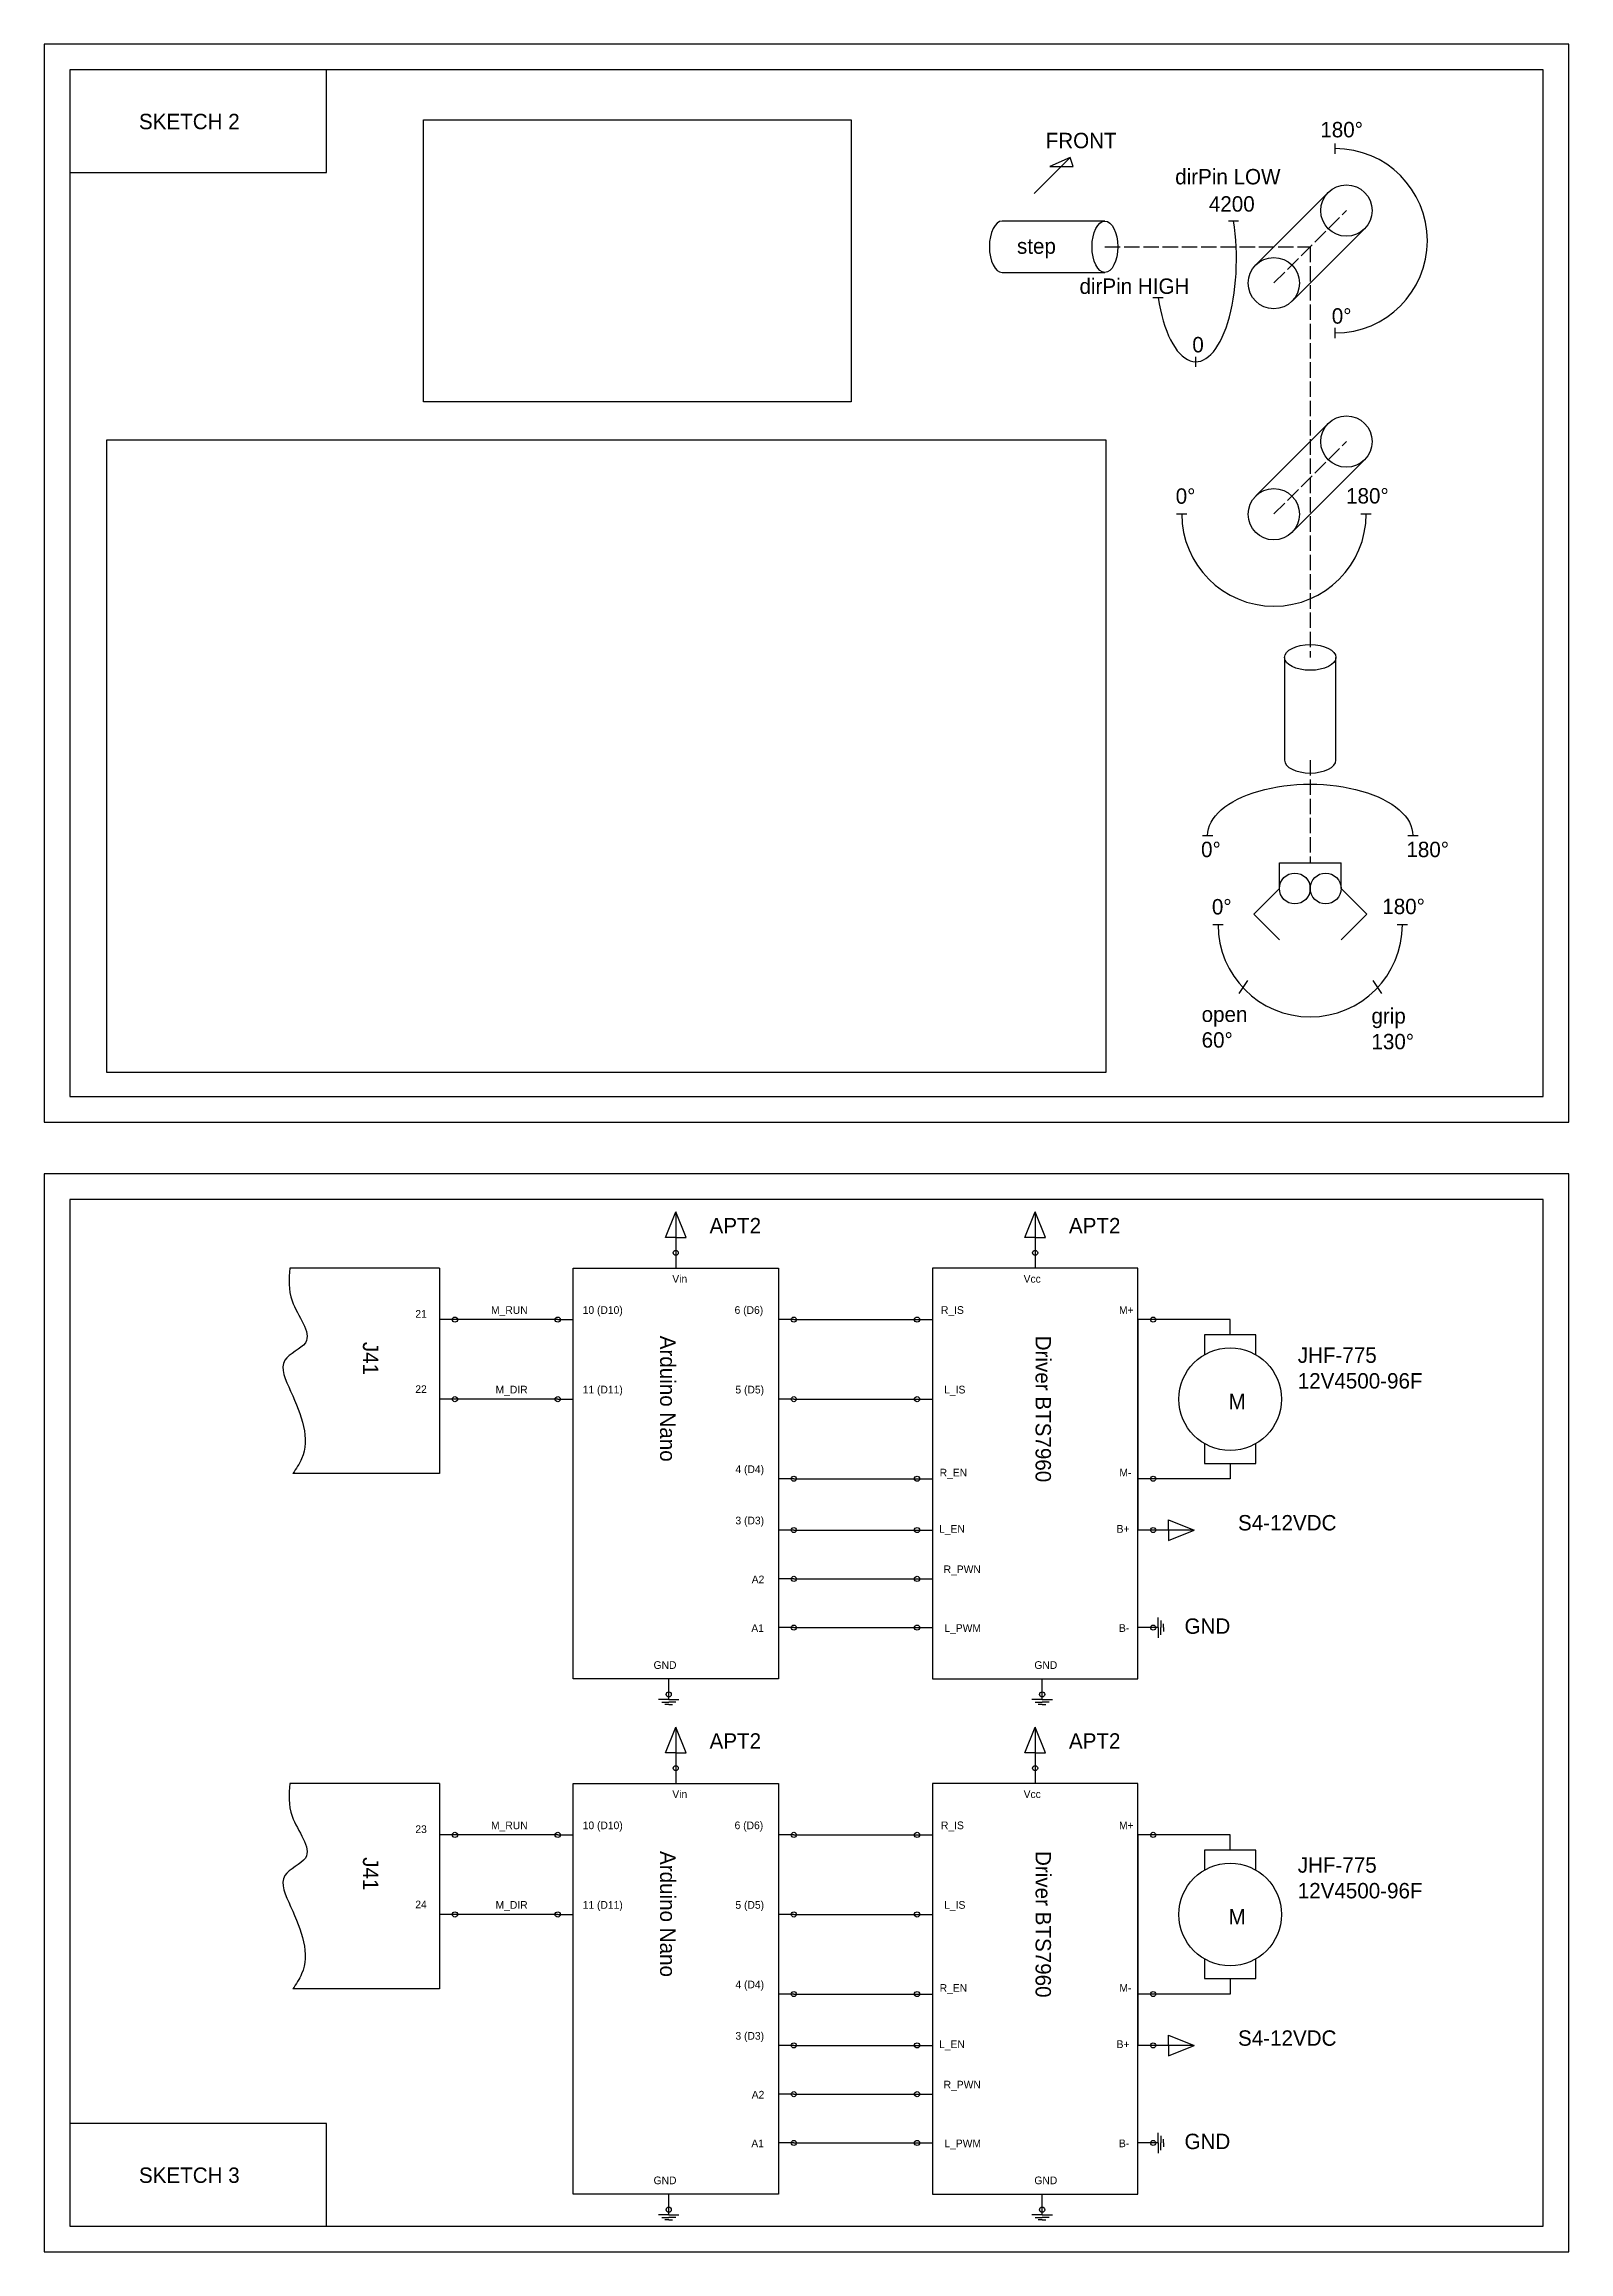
# Model space of a CAD drawing. Header units: inches. Extents: x 0 to 604, y -880 to 210.
# Drawn here: x 0 to 297, y -440 to -10 of the extents above; entities that cross this region are included whole.
import ezdxf

# ---------------------------------------------------------------- set-up
doc = ezdxf.new("R2010")
doc.units = ezdxf.units.IN
doc.header["$MEASUREMENT"] = 0
doc.linetypes.add('ACAD_ISO02W100', pattern=[15, 12, -3])
picture_1 = doc.add_image_def('image1.png', size_in_pixel=(914, 579))
picture_2 = doc.add_image_def('image2.png', size_in_pixel=(783, 516))

msp = doc.modelspace()

# ---------------------------------------------------------------- linework, layer by layer
for p, q in [((251.48, -31.35), (251.47, -29.35)), ((192.82, -39.11), (199.87, -32.06)), ((199.87, -32.06), (195.93, -33.8)), ((195.93, -33.8), (200.46, -33.8)), ((200.46, -33.8), (199.87, -32.06)), ((236.03, -52.97), (250.13, -38.87)), ((206.62, -44.46), (186.62, -44.46)), ((230.67, -44.4), (232.67, -44.4)), ((243.1, -60.04), (257.2, -45.94)), ((186.62, -54.46), (206.62, -54.46)), ((215.97, -59.34), (217.97, -59.34)), ((251.48, -67.27), (251.47, -65.27)), ((224.32, -72.87), (224.32, -70.87)), ((236.03, -97.97), (250.13, -83.87)), ((243.1, -105.04), (257.2, -90.94)), ((220.58, -101.51), (222.58, -101.5)), ((256.5, -101.51), (258.5, -101.5)), ((241.62, -129.46), (241.62, -149.46)), ((251.62, -149.46), (251.62, -129.46)), ((225.62, -164.13), (227.62, -164.13)), ((265.62, -164.13), (267.62, -164.13)), ((240.62, -174.46), (240.62, -169.46)), ((240.62, -169.46), (252.62, -169.46)), ((252.62, -174.46), (252.62, -169.46)), ((240.62, -174.46), (235.62, -179.46)), ((252.62, -174.46), (257.62, -179.46)), ((240.62, -184.46), (235.62, -179.46)), ((252.62, -184.46), (257.62, -179.46)), ((227.65, -181.5), (229.65, -181.49)), ((263.55, -181.5), (265.55, -181.49)), ((234.42, -192.36), (232.7, -194.88)), ((258.82, -192.36), (260.53, -194.88)), ((121.05, -242.42), (123.05, -237.42)), ((123.05, -237.42), (123.05, -242.42)), ((125.05, -242.42), (123.05, -237.42)), ((191.03, -242.42), (193.03, -237.42)), ((193.03, -237.42), (193.03, -242.42)), ((195.03, -242.42), (193.03, -237.42)), ((123.05, -242.42), (121.05, -242.42)), ((123.03, -242.42), (123.03, -245.42)), ((123.05, -242.42), (125.05, -242.42)), ((193.03, -242.42), (191.03, -242.42)), ((193.03, -242.42), (195.03, -242.42)), ((193.03, -242.42), (193.03, -245.42)), ((77.03, -248.42), (47.87, -248.42)), ((77.03, -248.42), (77.03, -288.42)), ((123.03, -245.42), (123.03, -248.42)), ((193.03, -245.42), (193.03, -248.42)), ((80.03, -258.42), (77.03, -258.42)), ((100.03, -258.42), (80.03, -258.42)), ((100.03, -258.42), (103.03, -258.42)), ((146.03, -258.42), (143.03, -258.42)), ((146.03, -258.42), (170.03, -258.42)), ((170.03, -258.42), (173.03, -258.42)), ((216.03, -258.42), (213.03, -258.42)), ((213.03, -258.42), (213.03, -289.42)), ((231.03, -258.42), (216.03, -258.42)), ((231.03, -261.42), (231.03, -258.42)), ((80.03, -273.92), (77.03, -273.92)), ((100.03, -273.92), (80.03, -273.92)), ((100.03, -273.92), (103.03, -273.92)), ((146.03, -273.92), (143.03, -273.92)), ((146.03, -273.92), (170.03, -273.92)), ((170.03, -273.92), (173.03, -273.92)), ((231.03, -286.42), (231.03, -289.42)), ((77.03, -288.42), (48.44, -288.42)), ((146.03, -289.42), (143.03, -289.42)), ((143.03, -289.42), (143.03, -292.42)), ((143.03, -289.42), (143.03, -299.42)), ((146.03, -289.42), (170.03, -289.42)), ((170.03, -289.42), (173.03, -289.42)), ((173.03, -289.42), (173.03, -292.42)), ((173.03, -289.42), (173.03, -299.42)), ((216.03, -289.42), (213.03, -289.42)), ((213.03, -289.42), (213.03, -292.42)), ((213.03, -289.42), (213.03, -299.42)), ((231.03, -289.42), (216.03, -289.42)), ((146.03, -299.42), (143.03, -299.42)), ((146.03, -299.42), (170.03, -299.42)), ((170.03, -299.42), (173.03, -299.42)), ((216.03, -299.42), (213.03, -299.42)), ((219.03, -299.42), (216.03, -299.42)), ((219.03, -299.42), (219.03, -297.42)), ((219.03, -297.42), (224.03, -299.42)), ((224.03, -299.42), (219.03, -299.42)), ((219.03, -299.42), (219.03, -301.42)), ((219.03, -301.42), (224.03, -299.42)), ((146.03, -308.92), (143.03, -308.92)), ((146.03, -308.92), (170.03, -308.92)), ((170.03, -308.92), (173.03, -308.92)), ((217.03, -318.42), (217.03, -316.42)), ((217.53, -317.05), (217.53, -318.42)), ((218.03, -318.42), (218.03, -317.67)), ((146.03, -318.42), (143.03, -318.42)), ((146.03, -318.42), (170.03, -318.42)), ((170.03, -318.42), (173.03, -318.42)), ((216.03, -318.42), (213.03, -318.42)), ((217.03, -318.42), (216.03, -318.42)), ((217.03, -318.42), (217.03, -320.42)), ((217.53, -319.8), (217.53, -318.42)), ((218.03, -318.42), (218.03, -319.17)), ((121.66, -331.42), (121.66, -328.42)), ((194.4, -331.42), (194.4, -328.42)), ((121.66, -332.42), (119.66, -332.42)), ((120.29, -332.92), (121.66, -332.92)), ((121.66, -333.42), (120.91, -333.42)), ((121.66, -332.42), (121.66, -331.42)), ((121.66, -332.42), (123.66, -332.42)), ((123.04, -332.92), (121.66, -332.92)), ((121.66, -333.42), (122.41, -333.42)), ((194.4, -332.42), (192.4, -332.42)), ((193.02, -332.92), (194.4, -332.92)), ((194.4, -333.42), (193.65, -333.42)), ((194.4, -332.42), (194.4, -331.42)), ((194.4, -332.42), (196.4, -332.42)), ((195.77, -332.92), (194.4, -332.92)), ((194.4, -333.42), (195.15, -333.42)), ((121.05, -342.79), (123.05, -337.79)), ((123.05, -337.79), (123.05, -342.79)), ((125.05, -342.79), (123.05, -337.79)), ((191.03, -342.79), (193.03, -337.79)), ((193.03, -337.79), (193.03, -342.79)), ((195.03, -342.79), (193.03, -337.79)), ((123.05, -342.79), (121.05, -342.79)), ((123.03, -342.79), (123.03, -345.79)), ((123.05, -342.79), (125.05, -342.79)), ((193.03, -342.79), (191.03, -342.79)), ((193.03, -342.79), (195.03, -342.79)), ((193.03, -342.79), (193.03, -345.79)), ((123.03, -345.79), (123.03, -348.79)), ((193.03, -345.79), (193.03, -348.79)), ((77.03, -348.79), (47.87, -348.79)), ((77.03, -348.79), (77.03, -388.79)), ((80.03, -358.79), (77.03, -358.79)), ((100.03, -358.79), (80.03, -358.79)), ((100.03, -358.79), (103.03, -358.79)), ((146.03, -358.79), (143.03, -358.79)), ((146.03, -358.79), (170.03, -358.79)), ((170.03, -358.79), (173.03, -358.79)), ((216.03, -358.79), (213.03, -358.79)), ((213.03, -358.79), (213.03, -389.79)), ((231.03, -358.79), (216.03, -358.79)), ((231.03, -361.79), (231.03, -358.79)), ((80.03, -374.29), (77.03, -374.29)), ((100.03, -374.29), (80.03, -374.29)), ((100.03, -374.29), (103.03, -374.29)), ((146.03, -374.29), (143.03, -374.29)), ((146.03, -374.29), (170.03, -374.29)), ((170.03, -374.29), (173.03, -374.29)), ((231.03, -386.79), (231.03, -389.79)), ((77.03, -388.79), (48.44, -388.79)), ((146.03, -389.79), (143.03, -389.79)), ((143.03, -389.79), (143.03, -392.79)), ((143.03, -389.79), (143.03, -399.79)), ((146.03, -389.79), (170.03, -389.79)), ((170.03, -389.79), (173.03, -389.79)), ((173.03, -389.79), (173.03, -392.79)), ((173.03, -389.79), (173.03, -399.79)), ((216.03, -389.79), (213.03, -389.79)), ((213.03, -389.79), (213.03, -392.79)), ((213.03, -389.79), (213.03, -399.79)), ((231.03, -389.79), (216.03, -389.79)), ((146.03, -399.79), (143.03, -399.79)), ((146.03, -399.79), (170.03, -399.79)), ((170.03, -399.79), (173.03, -399.79)), ((216.03, -399.79), (213.03, -399.79)), ((219.03, -399.79), (216.03, -399.79)), ((219.03, -399.79), (219.03, -397.79)), ((219.03, -397.79), (224.03, -399.79)), ((224.03, -399.79), (219.03, -399.79)), ((219.03, -399.79), (219.03, -401.79)), ((219.03, -401.79), (224.03, -399.79)), ((146.03, -409.29), (143.03, -409.29)), ((146.03, -409.29), (170.03, -409.29)), ((170.03, -409.29), (173.03, -409.29)), ((217.03, -418.79), (217.03, -416.79)), ((146.03, -418.79), (143.03, -418.79)), ((146.03, -418.79), (170.03, -418.79)), ((170.03, -418.79), (173.03, -418.79)), ((216.03, -418.79), (213.03, -418.79)), ((217.03, -418.79), (216.03, -418.79)), ((217.03, -418.79), (217.03, -420.79)), ((217.53, -417.42), (217.53, -418.79)), ((217.53, -420.17), (217.53, -418.79)), ((218.03, -418.79), (218.03, -418.04)), ((218.03, -418.79), (218.03, -419.54)), ((121.66, -431.79), (121.66, -428.79)), ((194.4, -431.79), (194.4, -428.79)), ((121.66, -432.79), (119.66, -432.79)), ((120.29, -433.29), (121.66, -433.29)), ((121.66, -433.79), (120.91, -433.79)), ((121.66, -432.79), (121.66, -431.79)), ((121.66, -432.79), (123.66, -432.79)), ((123.04, -433.29), (121.66, -433.29)), ((121.66, -433.79), (122.41, -433.79)), ((194.4, -432.79), (192.4, -432.79)), ((193.02, -433.29), (194.4, -433.29)), ((194.4, -433.79), (193.65, -433.79)), ((194.4, -432.79), (194.4, -431.79)), ((194.4, -432.79), (196.4, -432.79)), ((195.77, -433.29), (194.4, -433.29)), ((194.4, -433.79), (195.15, -433.79))]:
    msp.add_line(p, q)
at = {"linetype": 'ACAD_ISO02W100', "ltscale": 0.25}
for p, q in [((239.56, -56.51), (253.67, -42.41)), ((206.62, -49.46), (246.62, -49.46)), ((246.62, -49.46), (246.62, -94.46)), ((239.56, -101.51), (253.67, -87.41)), ((246.62, -94.46), (246.62, -129.46)), ((246.62, -149.46), (246.62, -169.46))]:
    msp.add_line(p, q, dxfattribs=at)
for points in [[(0, -220), (297, -220), (297, -10), (0, -10)], [(5, -215), (292, -215), (292, -15), (5, -15)], [(5, -35), (55, -35), (55, -15), (5, -15)], [(0, -440), (297, -440), (297, -230), (0, -230)], [(5, -435), (292, -435), (292, -235), (5, -235)], [(143.03, -328.42), (103.03, -328.42), (103.03, -248.42), (143.03, -248.42)], [(173.03, -328.42), (213.03, -328.42), (213.03, -248.42), (173.03, -248.42)], [(143.03, -428.79), (103.03, -428.79), (103.03, -348.79), (143.03, -348.79)], [(173.03, -428.79), (213.03, -428.79), (213.03, -348.79), (173.03, -348.79)], [(5, -435), (55, -435), (55, -415), (5, -415)]]:
    msp.add_lwpolyline(points, close=True)
for points in [[(236.03, -265.26), (236.03, -261.42), (226.03, -261.42), (226.03, -265.26)], [(226.03, -282.58), (226.03, -286.42), (236.03, -286.42), (236.03, -282.58)], [(236.03, -365.63), (236.03, -361.79), (226.03, -361.79), (226.03, -365.63)], [(226.03, -382.95), (226.03, -386.79), (236.03, -386.79), (236.03, -382.95)]]:
    msp.add_lwpolyline(points)
for centre, radius in [((253.67, -42.41), 5), ((239.53, -56.55), 5), ((253.67, -87.41), 5), ((239.53, -101.55), 5), ((243.62, -174.46), 3), ((249.62, -174.46), 3), ((123.03, -245.42), 0.5), ((193.03, -245.42), 0.5), ((80.03, -258.42), 0.5), ((100.03, -258.42), 0.5), ((146.03, -258.42), 0.5), ((170.03, -258.42), 0.5), ((216.03, -258.42), 0.5), ((231.03, -273.92), 10), ((80.03, -273.92), 0.5), ((100.03, -273.92), 0.5), ((146.03, -273.92), 0.5), ((170.03, -273.92), 0.5), ((146.03, -289.42), 0.5), ((170.03, -289.42), 0.5), ((216.03, -289.42), 0.5), ((146.03, -299.42), 0.5), ((170.03, -299.42), 0.5), ((216.03, -299.42), 0.5), ((146.03, -308.92), 0.5), ((170.03, -308.92), 0.5), ((146.03, -318.42), 0.5), ((170.03, -318.42), 0.5), ((216.03, -318.42), 0.5), ((121.66, -331.42), 0.5), ((194.4, -331.42), 0.5), ((123.03, -345.79), 0.5), ((193.03, -345.79), 0.5), ((80.03, -358.79), 0.5), ((100.03, -358.79), 0.5), ((146.03, -358.79), 0.5), ((170.03, -358.79), 0.5), ((216.03, -358.79), 0.5), ((231.03, -374.29), 10), ((80.03, -374.29), 0.5), ((100.03, -374.29), 0.5), ((146.03, -374.29), 0.5), ((170.03, -374.29), 0.5), ((146.03, -389.79), 0.5), ((170.03, -389.79), 0.5), ((216.03, -389.79), 0.5), ((146.03, -399.79), 0.5), ((170.03, -399.79), 0.5), ((216.03, -399.79), 0.5), ((146.03, -409.29), 0.5), ((170.03, -409.29), 0.5), ((146.03, -418.79), 0.5), ((170.03, -418.79), 0.5), ((216.03, -418.79), 0.5), ((121.66, -431.79), 0.5), ((194.4, -431.79), 0.5)]:
    msp.add_circle(centre, radius)
for centre, start, end in [((251.48, -48.29), 270, 90), ((239.56, -101.51), 180, 0), ((246.62, -181.5), 180, 0)]:
    msp.add_arc(centre, 17.96, start, end)
for centre, major_axis, ratio, start_param, end_param in [((186.62, -49.46), (0, -5), 0.5, 3.141593, 6.283185), ((224.32, -51.87), (0, 20), 0.396151, 1.953507, 5.0951), ((246.62, -149.46), (5, 0), 0.5, 3.141593, 6.283185)]:
    msp.add_ellipse(centre, major_axis=major_axis, ratio=ratio, start_param=start_param, end_param=end_param)
for centre, major_axis in [((206.62, -49.46), (0, -5)), ((246.62, -129.46), (5, 0))]:
    msp.add_ellipse(centre, major_axis=major_axis, ratio=0.5)
at = {"extrusion": (0, 0, -1)}
msp.add_ellipse((246.62, -164.13), major_axis=(-20, 0), ratio=0.5, start_param=0, end_param=3.141593, dxfattribs=at)
for points in [[(47.87, -248.42), (48.3, -254.78), (50.88, -262.92), (46.87, -266.35), (48.01, -272.36), (50.16, -285.51), (48.44, -288.42)], [(47.87, -348.79), (48.3, -355.15), (50.88, -363.29), (46.87, -366.72), (48.01, -372.73), (50.16, -385.88), (48.44, -388.79)]]:
    msp.add_spline(points, degree=3)

# ---------------------------------------------------------------- texts
for s, insert, char_height, width, attachment_point in [('SKETCH 2', (18.47, -23.57), 3, 27.6907, 1), ('180%%D', (248.59, -25.15), 3, 14.4965, 1), ('FRONT', (195.09, -27.27), 3, 14.4965, 1), ('dirPin LOW', (220.32, -34.31), 3, 26.6706, 1), ('4200', (226.88, -39.62), 3, 26.6706, 1), ('step', (189.5, -47.83), 3, 14.4965, 1), ('dirPin HIGH', (201.68, -55.64), 3, 30.0551, 1), ('0%%D', (250.82, -61.44), 3, 14.4965, 1), ('0', (223.66, -67.03), 3, 14.4965, 1), ('0%%D', (220.42, -96.52), 3, 14.4965, 1), ('180%%D', (253.61, -96.47), 3, 14.4965, 1), ('0%%D', (225.36, -165.35), 3, 14.4965, 1), ('180%%D', (265.36, -165.35), 3, 14.4965, 1), ('0%%D', (227.47, -176.51), 3, 14.4965, 1), ('180%%D', (260.66, -176.45), 3, 14.4965, 1), ('grip\\P130%%D', (258.55, -197.77), 3, 14.4965, 1), ('open\\P60%%D', (225.47, -197.45), 3, 14.4965, 1), ('APT2', (139.65, -238.63), 3, 14.4965, 3), ('APT2', (209.65, -238.63), 3, 14.4965, 3), ('Vin', (125.26, -249.73), 1.5, 14.4965, 3), ('Vcc', (190.8, -249.73), 1.5, 14.4965, 1), ('21', (72.31, -256.56), 1.5, 14.4965, 1), ('M_RUN', (94.18, -255.81), 1.5, 14.4965, 3), ('10 (D10)', (112.71, -255.81), 1.5, 14.4965, 3), ('6 (D6)', (134.49, -255.81), 1.5, 14.4965, 1), ('R_IS', (179.15, -255.81), 1.5, 14.4965, 3), ('M+', (209.38, -255.81), 1.5, 14.4965, 1), ('JHF-775\\P12V4500-96F', (244.19, -263.85), 3, 14.4965, 1), ('22', (72.3, -271.22), 1.5, 14.4965, 1), ('M_DIR', (94.18, -271.31), 1.5, 14.4965, 3), ('11 (D11)', (112.71, -271.31), 1.5, 14.4965, 3), ('5 (D5)', (134.66, -271.31), 1.5, 14.4965, 1), ('L_IS', (179.45, -271.31), 1.5, 14.4965, 3), ('M', (230.71, -272.87), 3, 7.9277, 1), ('4 (D4)', (134.66, -286.81), 1.5, 14.4965, 1), ('R_EN', (179.79, -287.48), 1.5, 14.4965, 3), ('M-', (209.45, -287.48), 1.5, 14.4965, 1), ('S4-12VDC', (251.73, -296.49), 3, 14.4965, 3), ('3 (D3)', (134.66, -296.81), 1.5, 14.4965, 1), ('L_EN', (179.34, -298.43), 1.5, 14.4965, 3), ('B+', (208.91, -298.43), 1.5, 14.4965, 1), ('A2', (137.83, -308.28), 1.5, 14.4965, 1), ('R_PWN', (182.46, -306.31), 1.5, 14.4965, 3), ('A1', (137.76, -317.77), 1.5, 14.4965, 1), ('L_PWM', (182.49, -317.75), 1.5, 14.4965, 3), ('B-', (209.36, -317.75), 1.5, 14.4965, 1), ('GND', (231.05, -316.62), 3, 14.4965, 3), ('GND', (123.17, -324.96), 1.5, 14.4965, 3), ('GND', (192.89, -324.96), 1.5, 14.4965, 1), ('APT2', (139.65, -339), 3, 14.4965, 3), ('APT2', (209.65, -339), 3, 14.4965, 3), ('Vin', (125.26, -350.1), 1.5, 14.4965, 3), ('Vcc', (190.8, -350.1), 1.5, 14.4965, 1), ('M_RUN', (94.18, -356.18), 1.5, 14.4965, 3), ('10 (D10)', (112.71, -356.18), 1.5, 14.4965, 3), ('6 (D6)', (134.49, -356.18), 1.5, 14.4965, 1), ('R_IS', (179.15, -356.18), 1.5, 14.4965, 3), ('M+', (209.38, -356.18), 1.5, 14.4965, 1), ('23', (72.31, -356.93), 1.5, 14.4965, 1), ('JHF-775\\P12V4500-96F', (244.19, -363.15), 3, 14.4965, 1), ('24', (72.3, -371.59), 1.5, 14.4965, 1), ('M_DIR', (94.18, -371.68), 1.5, 14.4965, 3), ('11 (D11)', (112.71, -371.68), 1.5, 14.4965, 3), ('5 (D5)', (134.66, -371.68), 1.5, 14.4965, 1), ('L_IS', (179.45, -371.68), 1.5, 14.4965, 3), ('M', (230.71, -373.24), 3, 7.9277, 1), ('4 (D4)', (134.66, -387.18), 1.5, 14.4965, 1), ('R_EN', (179.79, -387.85), 1.5, 14.4965, 3), ('M-', (209.45, -387.85), 1.5, 14.4965, 1), ('3 (D3)', (134.66, -397.18), 1.5, 14.4965, 1), ('L_EN', (179.34, -398.8), 1.5, 14.4965, 3), ('B+', (208.91, -398.8), 1.5, 14.4965, 1), ('S4-12VDC', (251.73, -396.86), 3, 14.4965, 3), ('R_PWN', (182.46, -406.68), 1.5, 14.4965, 3), ('A2', (137.83, -408.65), 1.5, 14.4965, 1), ('GND', (231.05, -416.99), 3, 14.4965, 3), ('A1', (137.76, -418.14), 1.5, 14.4965, 1), ('L_PWM', (182.49, -418.12), 1.5, 14.4965, 3), ('B-', (209.36, -418.12), 1.5, 14.4965, 1), ('SKETCH 3', (18.47, -423.57), 3, 26.806, 1), ('GND', (123.17, -425.33), 1.5, 14.4965, 3), ('GND', (192.89, -425.33), 1.5, 14.4965, 1)]:
    msp.add_mtext(s, dxfattribs=dict(insert=insert, char_height=char_height, width=width, attachment_point=attachment_point))
at = {"char_height": 3, "width": 39.2222, "rotation": 270}
for s, insert, attachment_point in [('Arduino Nano', (119.94, -261.56), 7), ('Driver BTS7960', (196.12, -261.56), 1), ('J41', (62.05, -262.75), 7), ('J41', (62.05, -363.12), 7), ('Arduino Nano', (119.94, -361.93), 7), ('Driver BTS7960', (196.12, -361.93), 1)]:
    msp.add_mtext(s, dxfattribs=dict(at, insert=insert, attachment_point=attachment_point))

# ---------------------------------------------------------------- pictures from other files: only their frames are drawn
image = msp.add_image(picture_2, insert=(73.89, -79.64), size_in_units=(83.34, 54.92))
image.dxf.flags = 7
image = msp.add_image(picture_1, insert=(12.23, -210.3), size_in_units=(194.56, 123.25))
image.dxf.flags = 7

doc.saveas('drawing.dxf')
